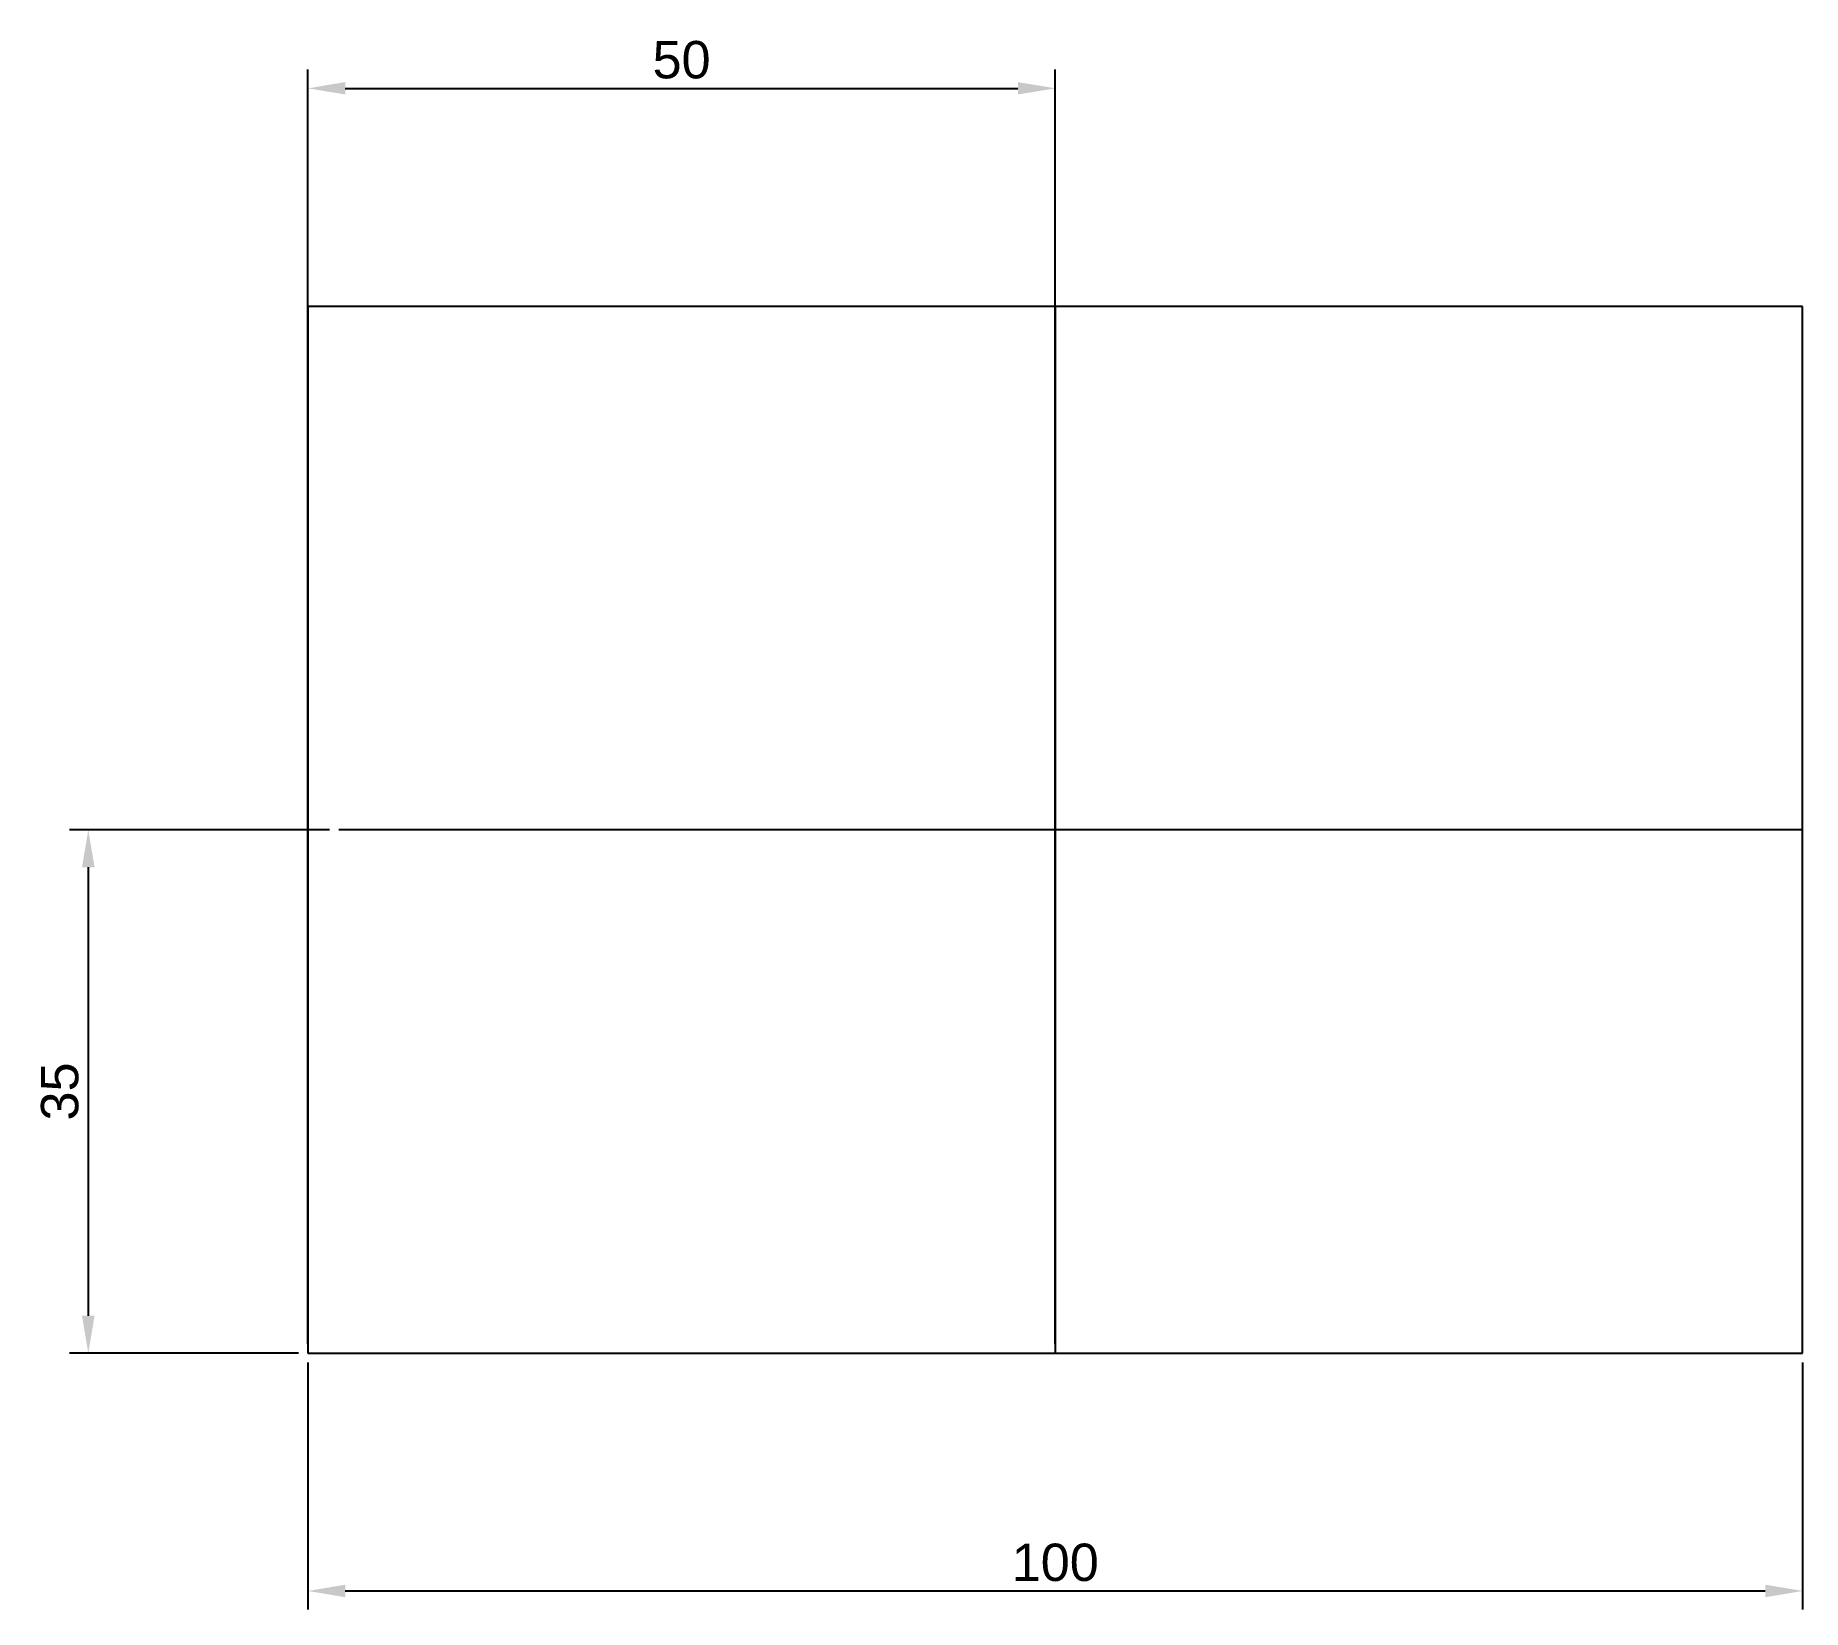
# Model space of a CAD drawing. Header units: millimetres. Extents: x -18 to 100, y -17 to 88.
import ezdxf

# ---------------------------------------------------------------- set-up
doc = ezdxf.new("R2010")
doc.units = ezdxf.units.MM
doc.styles.get("Standard").update_dxf_attribs({"font": 'arial.ttf'})
doc.dimstyles.new('ISO-25', dxfattribs={"dimtxt": 2.5, "dimasz": 2.5, "dimexe": 1.25, "dimexo": 0.625, "dimtad": 1, "dimtxsty": 'Standard', "dimcen": 2.5, "dimadec": 0, "dimazin": 0, "dimtfac": 1, "dimtmove": 0, "dimatfit": 3, "dimfxl": 1, "dimarcsym": 0})

# ---------------------------------------------------------------- blocks, each defined once
blk = doc.blocks.new('*D1')
at = {"color": 0, "lineweight": -2, "transparency": 16777216}
for p, q in [((1.44, 35), (-15.94, 35)), ((-14.69, 32.5), (-14.69, 2.5)), ((-0.63, 0), (-15.94, 0))]:
    blk.add_line(p, q, dxfattribs=at)
at = {"color": 0, "transparency": 16777216}
for points in [[(-15.11, 32.5), (-14.27, 32.5), (-14.69, 35)], [(-15.11, 2.5), (-14.27, 2.5), (-14.69, 0)]]:
    blk.add_solid(points, dxfattribs=at)
at = {"layer": 'Defpoints', "color": 0, "transparency": 16777216}
for p in [(2.07, 35), (0, 0), (-14.69, 0)]:
    blk.add_point(p, dxfattribs=at)
at = {"color": 0, "transparency": 16777216, "insert": (-16.59, 17.5), "char_height": 2.5, "attachment_point": 5, "rotation": 90}
blk.add_mtext('35', dxfattribs=at)
blk = doc.blocks.new('*D2')
at = {"color": 0, "lineweight": -2, "transparency": 16777216}
for p, q in [((0, -0.62), (0, -17.16)), ((100, -0.62), (100, -17.16)), ((2.5, -15.91), (97.5, -15.91))]:
    blk.add_line(p, q, dxfattribs=at)
at = {"color": 0, "transparency": 16777216}
for points in [[(2.5, -15.49), (2.5, -16.33), (0, -15.91)], [(97.5, -15.49), (97.5, -16.33), (100, -15.91)]]:
    blk.add_solid(points, dxfattribs=at)
at = {"layer": 'Defpoints', "color": 0, "transparency": 16777216}
for p in [(0, 0), (100, 0), (100, -15.91)]:
    blk.add_point(p, dxfattribs=at)
at = {"color": 0, "transparency": 16777216, "insert": (50, -14.01), "char_height": 2.5, "attachment_point": 5}
blk.add_mtext('100', dxfattribs=at)
blk = doc.blocks.new('*D3')
at = {"color": 0, "lineweight": -2, "transparency": 16777216}
for p, q in [((0, 0.62), (0, 85.85)), ((50, 0.62), (50, 85.85)), ((2.5, 84.6), (47.5, 84.6))]:
    blk.add_line(p, q, dxfattribs=at)
at = {"color": 0, "transparency": 16777216}
for points in [[(2.5, 85.02), (2.5, 84.19), (0, 84.6)], [(47.5, 85.02), (47.5, 84.19), (50, 84.6)]]:
    blk.add_solid(points, dxfattribs=at)
at = {"layer": 'Defpoints', "color": 0, "transparency": 16777216}
for p in [(50, 84.6), (0, 0), (50, 0)]:
    blk.add_point(p, dxfattribs=at)
at = {"color": 0, "transparency": 16777216, "insert": (25, 86.5), "char_height": 2.5, "attachment_point": 5}
blk.add_mtext('50', dxfattribs=at)

msp = doc.modelspace()

# ---------------------------------------------------------------- linework, layer by layer
for p, q in [((2.065, 70), (0, 70)), ((0, 70), (0, 0)), ((50, 70), (2.065, 70)), ((100, 70), (50, 70)), ((50, 70), (50, 0)), ((100, 35), (100, 70)), ((100, 35), (2.065, 35)), ((100, 0), (100, 35)), ((0, 0), (50, 0)), ((50, 0), (50, 0)), ((50, 0), (100, 0))]:
    msp.add_line(p, q)

# ---------------------------------------------------------------- dimensions: what is measured, and where the dimension line sits
for base, p2, picture, middle in [((50, 84.603), (50, 0), '*D3', (25, 86.504)), ((100, -15.91), (100, 0), '*D2', (50, -14.008))]:
    dim = msp.add_linear_dim(base=base, p1=(0, 0), p2=p2, dimstyle='ISO-25')
    dim.commit()
    dim.dimension.update_dxf_attribs({"geometry": picture, "text_midpoint": middle})
dim = msp.add_linear_dim(base=(-14.69, 0), p1=(2.065, 35), p2=(0, 0), angle=90, dimstyle='ISO-25')
dim.commit()
dim.dimension.update_dxf_attribs({"geometry": '*D1', "text_midpoint": (-16.592, 17.5)})

doc.saveas('drawing.dxf')
